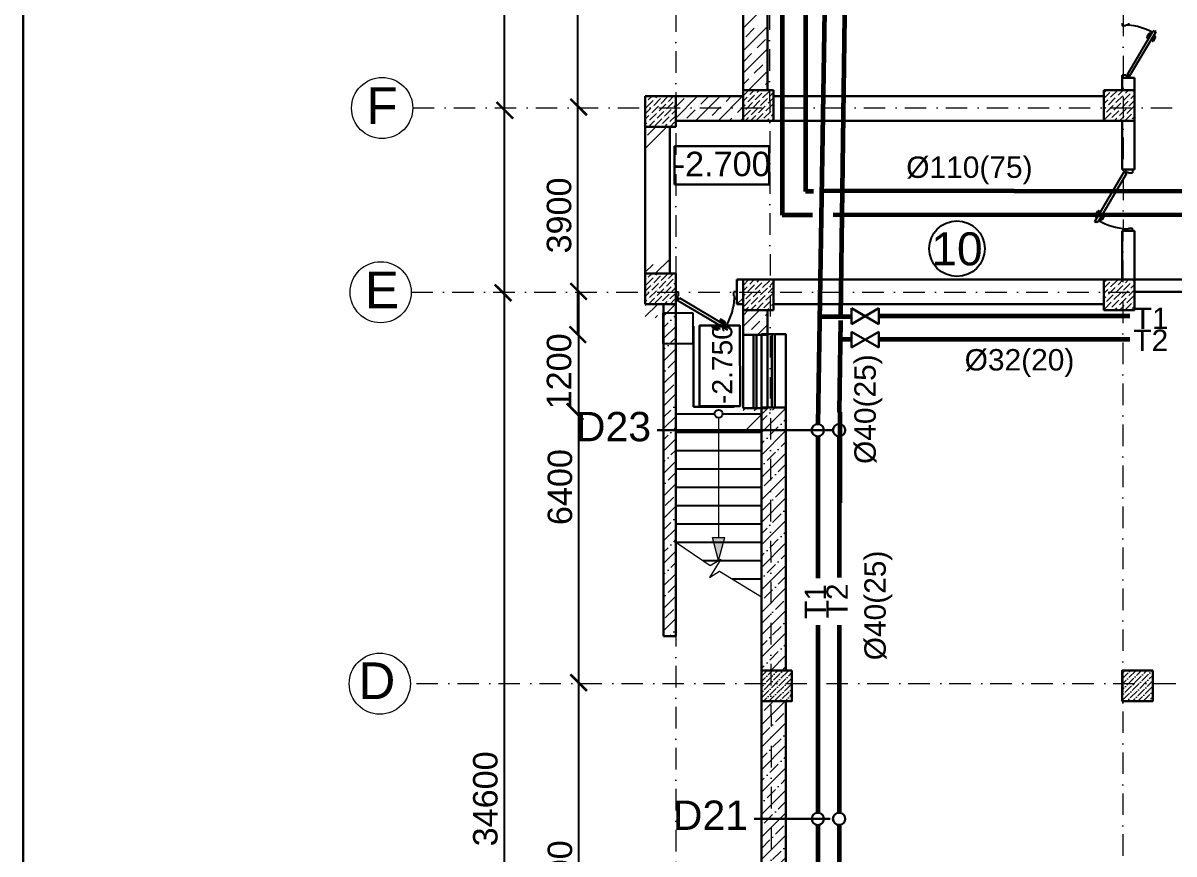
# Model space of a CAD drawing. Header units: millimetres. Extents: x 895788 to 1136524, y -21936 to 400945.
# Drawn here: x 914982 to 933802, y 91530 to 105123 of the extents above; entities that cross this region are included whole.
import ezdxf

# ---------------------------------------------------------------- set-up
doc = ezdxf.new("R2010")
doc.units = ezdxf.units.MM
doc.linetypes.add('Штрихпунктирная', pattern=[670.277762, 352.777767, -176.388884, 0, -141.111112])
for name, color, linetype in [('0_ANNOT_Dimensions', 7, 'Continuous'), ('Layer2', 7, 'Continuous'), ('Конструктив - Ограждающий', 7, 'Continuous')]:
    doc.layers.add(name, color=color, linetype=linetype)
for name, color, linetype, lineweight in [('0_Ном._пера__21', 7, 'Continuous', 30), ('Layer2_Ном._пера__1', 7, 'Continuous', 15), ('Layer2_Ном._пера__1_Ном._пера__7', 7, 'Continuous', 60), ('Layer2_Ном._пера__251_Ном._пера__21', 7, 'Continuous', 30), ('ДВЕРИ', 7, 'Continuous', 5), ('оси_Ном._пера__1', 7, 'Continuous', 15), ('перегородка_Ном._пера__7', 7, 'Continuous', 60), ('перегородка_Ном._пера__7_Ном._пера__7', 7, 'Continuous', 60)]:
    doc.layers.add(name, color=color, linetype=linetype, lineweight=lineweight)
doc.styles.get("Standard").update_dxf_attribs({"font": 'arial.ttf', "height": 400})
doc.styles.add('Times New  Roman', font='times.ttf')
doc.styles.add('СГЕНЕРИР_СТИЛЬ_1', font='arial.ttf')
doc.dimstyles.new('razmeri a-g', dxfattribs={"dimtxt": 400, "dimasz": 270, "dimexe": 1.25, "dimexo": 0.625, "dimgap": 100, "dimtad": 1, "dimdec": 0, "dimtxsty": 'Standard', "dimblk": 'ARCHTICK', "dimcen": 2.5, "dimadec": 0, "dimazin": 0, "dimtfac": 1, "dimtdec": 0, "dimtmove": 0, "dimatfit": 3, "dimfxl": 1, "dimarcsym": 0})
pattern_1 = [(45, (1609453.1, 1463264.5), (-183.847756, 183.847756), []), (45, (1609361.18, 1463356.43), (-183.847756, 183.847756), [194.999993, -64.999998, 0, -64.999998])]

# ---------------------------------------------------------------- blocks, each defined once
blk = doc.blocks.new('_ArchTick')
at = {"color": 0, "linetype": 'ByBlock', "const_width": 0.15}
blk.add_lwpolyline([(-0.5, -0.5), (0.5, 0.5)], dxfattribs=at)
blk = doc.blocks.new('*D55')
at = {"color": 0, "lineweight": -2, "transparency": 16777216}
for p, q in [((923252, 109732), (922847, 109732)), ((922848, 109732), (922848, 75132)), ((923252, 75132), (922847, 75132))]:
    blk.add_line(p, q, dxfattribs=at)
at = {"layer": 'Defpoints', "color": 0, "transparency": 16777216}
for p in [(923252, 109732), (922848, 75132), (923252, 75132)]:
    blk.add_point(p, dxfattribs=at)
at = {"color": 0, "lineweight": -2, "transparency": 16777216, "xscale": 270, "yscale": 270, "zscale": 270}
for p, rotation in [((922848, 109732), 90), ((922848, 75132), 270)]:
    blk.add_blockref('_ArchTick', p, dxfattribs=dict(at, rotation=rotation))
at = {"color": 0, "transparency": 16777216, "insert": (922544, 92432), "char_height": 400, "attachment_point": 5, "rotation": 90}
blk.add_mtext('34600', dxfattribs=at)
blk = doc.blocks.new('*D56')
at = {"color": 0, "lineweight": -2, "transparency": 16777216}
for p, q in [((924067, 100732), (924067, 100732)), ((924068, 100732), (924068, 94332)), ((924068, 94332), (924069, 94332))]:
    blk.add_line(p, q, dxfattribs=at)
at = {"layer": 'Defpoints', "color": 0, "transparency": 16777216}
for p in [(924068, 100732), (924068, 94332), (924068, 94332)]:
    blk.add_point(p, dxfattribs=at)
at = {"color": 0, "lineweight": -2, "transparency": 16777216, "xscale": 270, "yscale": 270, "zscale": 270}
for p, rotation in [((924068, 100732), 90), ((924068, 94332), 270)]:
    blk.add_blockref('_ArchTick', p, dxfattribs=dict(at, rotation=rotation))
at = {"color": 0, "transparency": 16777216, "insert": (923764, 97532), "char_height": 400, "attachment_point": 5, "rotation": 90}
blk.add_mtext('6400', dxfattribs=at)
blk = doc.blocks.new('*D57')
at = {"color": 0, "lineweight": -2, "transparency": 16777216}
for p, q in [((924067, 94332), (924067, 94332)), ((924068, 94332), (924068, 87932)), ((923596, 87932), (924069, 87932))]:
    blk.add_line(p, q, dxfattribs=at)
at = {"layer": 'Defpoints', "color": 0, "transparency": 16777216}
for p in [(924068, 94332), (923595, 87932), (924068, 87932)]:
    blk.add_point(p, dxfattribs=at)
at = {"color": 0, "lineweight": -2, "transparency": 16777216, "xscale": 270, "yscale": 270, "zscale": 270}
for p, rotation in [((924068, 94332), 90), ((924068, 87932), 270)]:
    blk.add_blockref('_ArchTick', p, dxfattribs=dict(at, rotation=rotation))
at = {"color": 0, "transparency": 16777216, "insert": (923764, 91132), "char_height": 400, "attachment_point": 5, "rotation": 90}
blk.add_mtext('6400', dxfattribs=at)

msp = doc.modelspace()

# ---------------------------------------------------------------- hatches: boundary and pattern name
at = {"lineweight": 9}
h = msp.add_hatch(dxfattribs=at)
h.set_pattern_fill('ANSI36', color=256, scale=500)
h.set_pattern_definition([(45, (-665912.35, 2376945.38), (33.1456304, 121.533978), [156.25, -31.25, 0, -31.25])])
h.paths.add_polyline_path([(927056.05, 94531.717), (927056.05, 94031.717), (927556.05, 94031.717), (927556.05, 94531.717)])
h = msp.add_hatch(dxfattribs=at)
h.set_pattern_fill('ANSI36', color=256, scale=500)
h.set_pattern_definition([(45, (-671812.35, 2376945.38), (33.1456304, 121.533978), [156.25, -31.25, 0, -31.25])])
h.paths.add_polyline_path([(932956.05, 94531.717), (932956.05, 94031.717), (933456.05, 94031.717), (933456.05, 94531.717)])
at = {"layer": 'Layer2', "linetype": 'Continuous', "lineweight": 0, "true_color": 0x000000}
msp.add_hatch(color=18, dxfattribs=at).paths.add_polyline_path([(926356.05, 96331.717), (926456.05, 96704.922), (926256.05, 96704.922)])
at = {"layer": 'Конструктив - Ограждающий', "linetype": 'Continuous', "lineweight": 0, "true_color": 0x000000}
h = msp.add_hatch(dxfattribs=at)
h.set_pattern_fill('ЖЕЛЕЗОБЕТОН', color=18, style=0, pattern_type=2)
h.set_pattern_definition([(45, (1654853.48, 1463264.5), (-183.847756, 183.847756), []), (45, (1654761.55, 1463356.43), (-183.847756, 183.847756), [194.999993, -64.999998, 0, -64.999998])])
h.paths.add_polyline_path([(925456.05, 100531.717), (925656.05, 100531.717), (925656.05, 95091.717), (925456.05, 95091.717)])
h = msp.add_hatch(dxfattribs=at)
h.set_pattern_fill('ЖЕЛЕЗОБЕТОН', color=18, style=0, pattern_type=2)
h.set_pattern_definition(pattern_1)
h.paths.add_polyline_path([(927456.05, 94531.717), (927056.05, 94531.717), (927056.05, 98831.717), (927176.05, 98831.717), (927226.05, 98831.717), (927456.05, 98831.717)])
h = msp.add_hatch(dxfattribs=at)
h.set_pattern_fill('ЖЕЛЕЗОБЕТОН', color=18, style=0, pattern_type=2)
h.set_pattern_definition(pattern_1)
h.paths.add_polyline_path([(927456.05, 88131.717), (927056.05, 88131.717), (927056.05, 94031.717), (927456.05, 94031.717)])

# ---------------------------------------------------------------- linework, layer by layer
for p, q in [((924053.778, 103925.059), (924053.778, 109925.064)), ((924053.153, 103925.059), (924052.528, 103925.059)), ((924053.153, 103925.059), (924052.528, 103925.059)), ((924053.778, 100025.059), (924053.778, 103925.059)), ((923023.216, 100725.059), (923022.591, 100725.059)), ((923023.216, 100725.059), (923022.591, 100725.059)), ((924053.153, 100025.059), (924052.528, 100025.059)), ((924053.153, 100025.059), (924052.528, 100025.059)), ((924053.153, 98825.059), (924052.528, 98825.059)), ((924053.153, 98825.059), (924052.528, 98825.059))]:
    msp.add_line(p, q)
at = {"color": 0, "lineweight": 30}
for p, q in [((926756.245, 104025.059), (926756.245, 109425.064)), ((927156.245, 109425.064), (927156.245, 104025.059)), ((933156.44, 104225.931), (932956.44, 104225.931)), ((932956.44, 104025.059), (932956.44, 104224.738)), ((933156.44, 104224.738), (933156.44, 104025.059)), ((925656.245, 103925.059), (926756.227, 103925.059)), ((927256.421, 103925.059), (932656.245, 103925.059)), ((926756.245, 103525.059), (925656.05, 103525.059)), ((932706.245, 103525.059), (927256.421, 103525.059)), ((932956.44, 102724.85), (932956.44, 103525.059)), ((933156.44, 103525.059), (933156.44, 102724.85)), ((925156.245, 101025.059), (925156.245, 103425.059)), ((925556.05, 103425.059), (925556.05, 101025.059)), ((933156.44, 102724.776), (932956.44, 102724.776)), ((932956.44, 100925.059), (932956.44, 101724.85)), ((933156.44, 101724.85), (932956.44, 101724.85)), ((933156.44, 101724.85), (933156.44, 100925.059)), ((926656.245, 100925.059), (926656.245, 100525.059)), ((926656.245, 100925.059), (926756.245, 100925.059)), ((927256.245, 100925.059), (932756.245, 100925.059)), ((932956.245, 100925.059), (937156.481, 100925.059)), ((937156.481, 100725.059), (933156.05, 100725.059)), ((926756.05, 100525.059), (926656.245, 100525.059)), ((932656.05, 100525.059), (927256.05, 100525.059)), ((926756.05, 100025.059), (926756.05, 100425.059)), ((927156.05, 100425.059), (927156.05, 100025.059)), ((926756.05, 100025.059), (926756.05, 98825.059)), ((927156.05, 100025.059), (926756.05, 100025.059)), ((927156.05, 98825.059), (927156.05, 100025.059)), ((926756.05, 98825.059), (927156.05, 98825.059))]:
    msp.add_line(p, q, dxfattribs=at)
at = {"color": 5, "linetype": 'ByBlock', "lineweight": 60, "ltscale": 1.1}
for p, q in [((927397.86, 107135.818), (927397.86, 101981.394)), ((928440.094, 107076.584), (928347.817, 100343.631)), ((927892.187, 101981.394), (927397.86, 101981.394)), ((934001.988, 101981.394), (928229.29, 101987.588)), ((928347.803, 100257.019), (928326.09, 98758.297)), ((928531.2, 99944.477), (928342.14, 99944.293)), ((933080.289, 99944.477), (928974.933, 99944.477)), ((928338.713, 98758.297), (928338.747, 97273.207)), ((928326.107, 98362.314), (928326.17, 96051.927)), ((928326.192, 95274.734), (928326.276, 92204.567)), ((928326.281, 92004.567), (928326.319, 90616.296))]:
    msp.add_line(p, q, dxfattribs=at)
at = {"color": 1, "linetype": 'ByBlock', "lineweight": 60, "ltscale": 1.1}
for p, q in [((927776.908, 107124.237), (927776.908, 102364.893)), ((928104.443, 106231.201), (927977.805, 98561.051)), ((927908.508, 102364.893), (927776.908, 102364.893)), ((934480.775, 102364.893), (928040.825, 102377.984)), ((928531.572, 100317.685), (928008.093, 100317.685)), ((933080.289, 100327.976), (928974.924, 100327.976)), ((927977.811, 98361.051), (927977.874, 96039.74)), ((927977.895, 95274.741), (927977.979, 92203.304)), ((927977.985, 92003.304), (927978.023, 90604.383))]:
    msp.add_line(p, q, dxfattribs=at)
at = {"color": 3, "lineweight": 30}
for p, q in [((925656.245, 103925.059), (925156.245, 103925.059)), ((925156.245, 103925.059), (925156.245, 103425.059)), ((925656.245, 103425.059), (925656.245, 103925.059)), ((927256.245, 104025.059), (926756.245, 104025.059)), ((926756.245, 104025.059), (926756.245, 103525.059)), ((927256.245, 103525.059), (927256.245, 104025.059)), ((933156.245, 104025.059), (932656.245, 104025.059)), ((932656.245, 104025.059), (932656.245, 103525.059)), ((933156.245, 103525.059), (933156.245, 104025.059)), ((926756.245, 103525.059), (927256.245, 103525.059)), ((932656.245, 103525.059), (933156.245, 103525.059)), ((925156.245, 103425.059), (925656.245, 103425.059)), ((925656.245, 101025.059), (925156.245, 101025.059)), ((925156.245, 101025.059), (925156.245, 100525.059)), ((925656.245, 100525.059), (925656.245, 101025.059)), ((927256.245, 100925.059), (926756.245, 100925.059)), ((926756.245, 100925.059), (926756.245, 100425.059)), ((927256.245, 100425.059), (927256.245, 100925.059)), ((933156.05, 100925.059), (932656.05, 100925.059)), ((932656.05, 100925.059), (932656.05, 100425.059)), ((933156.05, 100425.059), (933156.05, 100925.059)), ((925156.245, 100525.059), (925656.245, 100525.059)), ((926756.245, 100425.059), (927256.245, 100425.059)), ((932656.05, 100425.059), (933156.05, 100425.059))]:
    msp.add_line(p, q, dxfattribs=at)
at = {"lineweight": 9}
for p, q in [((925156.245, 103902.388), (925178.915, 103925.059)), ((925206.569, 103864.324), (925267.304, 103925.059)), ((925294.958, 103775.936), (925405.443, 103886.421)), ((925328.103, 103897.47), (925355.692, 103925.059)), ((925416.492, 103809.081), (925526.977, 103919.567)), ((925427.54, 103908.518), (925427.54, 103908.518)), ((925538.026, 103842.227), (925620.857, 103925.059)), ((926756.245, 103932.02), (926849.284, 104025.059)), ((926756.245, 103843.631), (926821.695, 103909.081)), ((926832.744, 103831.742), (926943.229, 103942.227)), ((926843.792, 103931.179), (926843.792, 103931.179)), ((926865.89, 103953.276), (926937.673, 104025.059)), ((926954.278, 103864.887), (927064.763, 103975.373)), ((926965.326, 103964.324), (926965.326, 103964.324)), ((926987.424, 103986.421), (927026.061, 104025.059)), ((927042.666, 103776.499), (927153.152, 103886.984)), ((927075.812, 103898.033), (927186.297, 104008.518)), ((927086.86, 103997.47), (927086.86, 103997.47)), ((927108.957, 104019.567), (927114.449, 104025.059)), ((927164.2, 103809.645), (927256.245, 103901.689)), ((927175.249, 103909.081), (927175.249, 103909.081)), ((927197.346, 103931.179), (927256.245, 103990.078)), ((932656.245, 103887.981), (932754.685, 103986.421)), ((932677.346, 103997.47), (932704.934, 104025.059)), ((932732.588, 103787.547), (932843.074, 103898.033)), ((932743.637, 103886.984), (932743.637, 103886.984)), ((932765.734, 103909.081), (932876.219, 104019.567)), ((932776.782, 104008.518), (932776.782, 104008.518)), ((932854.122, 103820.693), (932964.608, 103931.179)), ((932865.171, 103920.13), (932865.171, 103920.13)), ((932887.268, 103942.227), (932970.099, 104025.059)), ((932975.656, 103853.839), (933086.142, 103964.324)), ((932986.705, 103953.276), (932986.705, 103953.276)), ((933008.802, 103975.373), (933058.488, 104025.059)), ((933097.19, 103886.984), (933156.245, 103946.039)), ((933108.239, 103986.421), (933108.239, 103986.421)), ((933130.336, 104008.518), (933146.876, 104025.059)), ((925156.245, 103814), (925162.375, 103820.13)), ((925156.245, 103637.223), (925250.763, 103731.742)), ((925173.424, 103742.79), (925283.909, 103853.276)), ((925184.472, 103842.227), (925184.472, 103842.227)), ((925261.812, 103654.402), (925372.297, 103764.887)), ((925272.86, 103753.839), (925272.86, 103753.839)), ((925306.006, 103875.373), (925306.006, 103875.373)), ((925383.346, 103687.547), (925493.831, 103798.033)), ((925394.394, 103786.984), (925394.394, 103786.984)), ((925471.734, 103599.159), (925582.22, 103709.645)), ((925482.783, 103698.596), (925482.783, 103698.596)), ((925504.88, 103720.693), (925615.365, 103831.179)), ((925515.928, 103820.13), (925515.928, 103820.13)), ((925604.317, 103731.742), (925604.317, 103731.742)), ((925626.414, 103753.839), (925656.245, 103783.67)), ((925637.462, 103853.276), (925637.462, 103853.276)), ((926756.245, 103755.243), (926788.55, 103787.547)), ((926766.453, 103588.674), (926876.938, 103699.159)), ((926799.598, 103710.208), (926910.084, 103820.693)), ((926810.647, 103809.645), (926810.647, 103809.645)), ((926887.987, 103621.819), (926998.472, 103732.305)), ((926899.035, 103721.256), (926899.035, 103721.256)), ((926921.132, 103743.353), (927031.618, 103853.839)), ((926932.181, 103842.79), (926932.181, 103842.79)), ((927009.521, 103654.965), (927120.006, 103765.45)), ((927020.569, 103754.402), (927020.569, 103754.402)), ((927053.715, 103875.936), (927053.715, 103875.936)), ((927131.055, 103688.111), (927241.54, 103798.596)), ((927142.103, 103787.547), (927142.103, 103787.547)), ((927230.491, 103699.159), (927230.491, 103699.159)), ((927252.589, 103721.256), (927256.245, 103724.913)), ((932656.245, 103799.593), (932721.54, 103864.887)), ((932656.245, 103711.204), (932688.394, 103743.353)), ((932699.443, 103666.013), (932809.928, 103776.499)), ((932710.491, 103765.45), (932710.491, 103765.45)), ((932820.977, 103699.159), (932931.462, 103809.645)), ((932832.025, 103798.596), (932832.025, 103798.596)), ((932909.365, 103610.771), (933019.85, 103721.256)), ((932920.414, 103710.208), (932920.414, 103710.208)), ((932942.511, 103732.305), (933052.996, 103842.79)), ((932953.559, 103831.742), (932953.559, 103831.742)), ((933030.899, 103643.916), (933141.384, 103754.402)), ((933041.948, 103743.353), (933041.948, 103743.353)), ((933064.045, 103765.45), (933156.245, 103857.651)), ((933075.093, 103864.887), (933075.093, 103864.887)), ((925156.245, 103548.835), (925217.618, 103610.208)), ((925206.569, 103510.771), (925206.569, 103510.771)), ((925209.245, 103425.059), (925306.006, 103521.819)), ((925228.666, 103532.868), (925339.152, 103643.353)), ((925239.715, 103632.305), (925239.715, 103632.305)), ((925317.055, 103444.479), (925427.54, 103554.965)), ((925328.103, 103543.916), (925328.103, 103543.916)), ((925350.2, 103566.013), (925460.686, 103676.499)), ((925361.249, 103665.45), (925361.249, 103665.45)), ((925438.589, 103477.625), (925549.074, 103588.111)), ((925449.637, 103577.062), (925449.637, 103577.062)), ((925560.123, 103510.771), (925656.245, 103606.893)), ((925571.171, 103610.208), (925571.171, 103610.208)), ((925593.268, 103632.305), (925656.245, 103695.282)), ((926777.501, 103688.111), (926777.501, 103688.111)), ((926791.226, 103525.059), (926843.792, 103577.625)), ((926865.89, 103599.722), (926865.89, 103599.722)), ((926879.614, 103525.059), (926965.326, 103610.771)), ((926976.375, 103533.431), (927086.86, 103643.916)), ((926987.424, 103632.868), (926987.424, 103632.868)), ((927075.812, 103544.479), (927075.812, 103544.479)), ((927097.909, 103566.577), (927208.394, 103677.062)), ((927108.957, 103666.013), (927108.957, 103666.013)), ((927144.779, 103525.059), (927175.249, 103555.528)), ((927197.346, 103577.625), (927197.346, 103577.625)), ((927219.443, 103599.722), (927256.245, 103636.524)), ((927233.168, 103525.059), (927256.245, 103548.136)), ((932666.297, 103544.479), (932776.782, 103654.965)), ((932677.346, 103643.916), (932677.346, 103643.916)), ((932735.265, 103525.059), (932743.637, 103533.431)), ((932765.734, 103555.528), (932765.734, 103555.528)), ((932787.831, 103577.625), (932898.316, 103688.111)), ((932798.88, 103677.062), (932798.88, 103677.062)), ((932823.653, 103525.059), (932865.171, 103566.577)), ((932887.268, 103588.674), (932887.268, 103588.674)), ((932912.041, 103525.059), (932986.705, 103599.722)), ((933000.43, 103525.059), (933108.239, 103632.868)), ((933008.802, 103621.819), (933008.802, 103621.819)), ((933097.19, 103533.431), (933097.19, 103533.431)), ((933119.287, 103555.528), (933156.245, 103592.486)), ((933130.336, 103654.965), (933130.336, 103654.965)), ((933152.433, 103677.062), (933156.245, 103680.874)), ((925156.245, 103460.447), (925184.472, 103488.674)), ((925386.022, 103425.059), (925394.394, 103433.431)), ((925416.492, 103455.528), (925416.492, 103455.528)), ((925474.41, 103425.059), (925515.928, 103466.577)), ((925538.026, 103488.674), (925538.026, 103488.674)), ((925562.799, 103425.059), (925637.462, 103499.722)), ((925651.187, 103425.059), (925656.245, 103430.117)), ((925156.245, 101002.388), (925178.915, 101025.059)), ((925156.245, 100914), (925162.375, 100920.13)), ((925173.424, 100842.79), (925283.909, 100953.276)), ((925184.472, 100942.227), (925184.472, 100942.227)), ((925206.569, 100964.324), (925267.304, 101025.059)), ((925294.958, 100875.936), (925405.443, 100986.421)), ((925306.006, 100975.373), (925306.006, 100975.373)), ((925328.103, 100997.47), (925355.692, 101025.059)), ((925383.346, 100787.547), (925493.831, 100898.033)), ((925394.394, 100886.984), (925394.394, 100886.984)), ((925416.492, 100909.081), (925526.977, 101019.567)), ((925427.54, 101008.518), (925427.54, 101008.518)), ((925504.88, 100820.693), (925615.365, 100931.179)), ((925515.928, 100920.13), (925515.928, 100920.13)), ((925538.026, 100942.227), (925620.857, 101025.059)), ((925626.414, 100853.839), (925656.245, 100883.67)), ((925637.462, 100953.276), (925637.462, 100953.276)), ((926756.245, 100832.02), (926849.284, 100925.059)), ((926865.89, 100853.276), (926937.673, 100925.059)), ((926954.278, 100764.887), (927064.763, 100875.373)), ((926987.424, 100886.421), (927026.061, 100925.059)), ((927075.812, 100798.033), (927186.297, 100908.518)), ((927086.86, 100897.47), (927086.86, 100897.47)), ((927108.957, 100919.567), (927114.449, 100925.059)), ((927197.346, 100831.179), (927256.245, 100890.078)), ((932656.05, 100787.591), (932754.88, 100886.421)), ((932677.541, 100897.47), (932705.129, 100925.059)), ((932765.929, 100809.081), (932876.414, 100919.567)), ((932776.977, 100908.518), (932776.977, 100908.518)), ((932887.463, 100842.227), (932970.294, 100925.059)), ((933008.997, 100875.373), (933058.683, 100925.059)), ((933108.434, 100886.421), (933108.434, 100886.421)), ((933130.531, 100908.518), (933147.071, 100925.059)), ((925156.245, 100737.223), (925250.763, 100831.742)), ((925156.245, 100648.835), (925217.618, 100710.208)), ((925228.666, 100632.868), (925339.152, 100743.353)), ((925239.715, 100732.305), (925239.715, 100732.305)), ((925261.812, 100754.402), (925372.297, 100864.887)), ((925272.86, 100853.839), (925272.86, 100853.839)), ((925350.2, 100666.013), (925460.686, 100776.499)), ((925361.249, 100765.45), (925361.249, 100765.45)), ((925438.589, 100577.625), (925549.074, 100688.111)), ((925471.734, 100699.159), (925582.22, 100809.645)), ((925482.783, 100798.596), (925482.783, 100798.596)), ((925560.123, 100610.771), (925656.245, 100706.893)), ((925571.171, 100710.208), (925571.171, 100710.208)), ((925593.268, 100732.305), (925656.245, 100795.282)), ((925604.317, 100831.742), (925604.317, 100831.742)), ((926756.245, 100743.631), (926821.695, 100809.081)), ((926756.245, 100655.243), (926788.55, 100687.547)), ((926799.598, 100610.208), (926910.084, 100720.693)), ((926810.647, 100709.645), (926810.647, 100709.645)), ((926832.744, 100731.742), (926943.229, 100842.227)), ((926843.792, 100831.179), (926843.792, 100831.179)), ((926921.132, 100643.353), (927031.618, 100753.839)), ((926932.181, 100742.79), (926932.181, 100742.79)), ((926965.326, 100864.324), (926965.326, 100864.324)), ((927042.666, 100676.499), (927153.152, 100786.984)), ((927053.715, 100775.936), (927053.715, 100775.936)), ((927131.055, 100588.111), (927241.54, 100698.596)), ((927142.103, 100687.547), (927142.103, 100687.547)), ((927164.2, 100709.645), (927256.245, 100801.689)), ((927175.249, 100809.081), (927175.249, 100809.081)), ((932656.05, 100699.203), (932721.735, 100764.887)), ((932732.783, 100687.547), (932843.269, 100798.033)), ((932743.832, 100786.984), (932743.832, 100786.984)), ((932821.172, 100599.159), (932931.657, 100709.645)), ((932832.22, 100698.596), (932832.22, 100698.596)), ((932854.317, 100720.693), (932964.803, 100831.179)), ((932865.366, 100820.13), (932865.366, 100820.13)), ((932942.706, 100632.305), (933053.191, 100742.79)), ((932953.754, 100731.742), (932953.754, 100731.742)), ((932975.851, 100753.839), (933086.337, 100864.324)), ((932986.9, 100853.276), (932986.9, 100853.276)), ((933064.24, 100665.45), (933156.05, 100757.261)), ((933075.288, 100764.887), (933075.288, 100764.887)), ((933097.385, 100786.984), (933156.05, 100845.649)), ((925156.245, 100560.447), (925184.472, 100588.674)), ((925206.569, 100610.771), (925206.569, 100610.771)), ((925209.245, 100525.059), (925306.006, 100621.819)), ((925317.055, 100544.479), (925427.54, 100654.965)), ((925328.103, 100643.916), (925328.103, 100643.916)), ((925386.022, 100525.059), (925394.394, 100533.431)), ((925416.492, 100555.528), (925416.492, 100555.528)), ((925449.637, 100677.062), (925449.637, 100677.062)), ((925474.41, 100525.059), (925515.928, 100566.577)), ((925538.026, 100588.674), (925538.026, 100588.674)), ((925562.799, 100525.059), (925637.462, 100599.722)), ((925651.187, 100525.059), (925656.245, 100530.117)), ((926766.453, 100488.674), (926876.938, 100599.159)), ((926777.501, 100588.111), (926777.501, 100588.111)), ((926865.89, 100499.722), (926865.89, 100499.722)), ((926879.614, 100425.059), (926965.326, 100510.771)), ((926887.987, 100521.819), (926998.472, 100632.305)), ((926899.035, 100621.256), (926899.035, 100621.256)), ((926976.375, 100433.431), (927086.86, 100543.916)), ((926987.424, 100532.868), (926987.424, 100532.868)), ((927009.521, 100554.965), (927120.006, 100665.45)), ((927020.569, 100654.402), (927020.569, 100654.402)), ((927097.909, 100466.577), (927208.394, 100577.062)), ((927108.957, 100566.013), (927108.957, 100566.013)), ((927219.443, 100499.722), (927256.245, 100536.524)), ((927230.491, 100599.159), (927230.491, 100599.159)), ((927252.589, 100621.256), (927256.245, 100624.913)), ((932656.05, 100610.814), (932688.589, 100643.353)), ((932666.492, 100444.479), (932776.977, 100554.965)), ((932677.541, 100543.916), (932677.541, 100543.916)), ((932699.638, 100566.013), (932810.123, 100676.499)), ((932710.686, 100665.45), (932710.686, 100665.45)), ((932788.026, 100477.625), (932898.511, 100588.111)), ((932799.074, 100577.062), (932799.074, 100577.062)), ((932909.56, 100510.771), (933020.045, 100621.256)), ((932912.236, 100425.059), (932986.9, 100499.722)), ((932920.608, 100610.208), (932920.608, 100610.208)), ((933000.625, 100425.059), (933108.434, 100532.868)), ((933008.997, 100521.819), (933008.997, 100521.819)), ((933031.094, 100543.916), (933141.579, 100654.402)), ((933042.142, 100643.353), (933042.142, 100643.353)), ((933130.531, 100554.965), (933130.531, 100554.965)), ((933152.628, 100577.062), (933156.05, 100580.484)), ((926791.226, 100425.059), (926843.792, 100477.625)), ((927075.812, 100444.479), (927075.812, 100444.479)), ((927144.779, 100425.059), (927175.249, 100455.528)), ((927197.346, 100477.625), (927197.346, 100477.625)), ((927233.168, 100425.059), (927256.245, 100448.136)), ((932735.459, 100425.059), (932743.832, 100433.431)), ((932765.929, 100455.528), (932765.929, 100455.528)), ((932823.848, 100425.059), (932865.366, 100466.577)), ((932887.463, 100488.674), (932887.463, 100488.674)), ((933097.385, 100433.431), (933097.385, 100433.431)), ((933119.482, 100455.528), (933156.05, 100492.096))]:
    msp.add_line(p, q, dxfattribs=at)
at = {"color": 0}
for p, q in [((925942.801, 100378.695), (925442.801, 100378.695)), ((925442.801, 100378.695), (925442.801, 99878.695)), ((925942.801, 100378.695), (925442.801, 100378.695)), ((925442.801, 100378.695), (925442.801, 99878.695)), ((925942.801, 99878.695), (925942.801, 100378.695)), ((925942.801, 99878.695), (925942.801, 100378.695)), ((925442.801, 99878.695), (925942.801, 99878.695)), ((925442.801, 99878.695), (925942.801, 99878.695))]:
    msp.add_line(p, q, dxfattribs=at)
at = {"lineweight": 30}
for p, q in [((928531.19, 100199.236), (928531.19, 100456.717)), ((928531.19, 100456.717), (928974.924, 100199.236)), ((928531.19, 100199.236), (928974.924, 100456.717)), ((928974.924, 100199.236), (928974.924, 100456.717)), ((928531.2, 99815.737), (928531.2, 100073.218)), ((928531.2, 100073.218), (928974.933, 99815.737)), ((928531.2, 99815.737), (928974.933, 100073.218)), ((928974.933, 99815.737), (928974.933, 100073.218)), ((928227.075, 98461.051), (925350.847, 98461.051)), ((928181.025, 92103.304), (926936.369, 92103.304))]:
    msp.add_line(p, q, dxfattribs=at)
at = {"color": 146, "lineweight": 30, "true_color": 0x105689}
for p, q in [((926974.913, 100025.059), (926924.913, 100025.059)), ((926924.913, 100025.059), (926924.913, 98825.059)), ((926974.913, 98825.059), (926974.913, 100025.059)), ((926924.913, 98825.059), (926974.913, 98825.059))]:
    msp.add_line(p, q, dxfattribs=at)
at = {"lineweight": 30}
msp.add_lwpolyline([(914982.475, 116969.071), (997365.803, 116969.071), (997365.803, 57110.805), (914982.475, 57110.805)], close=True, dxfattribs=at)
at = {"color": 0, "lineweight": 30}
for points in [[(925456.05, 95091.717), (925456.05, 100531.717)], [(925656.05, 100531.717), (925656.05, 95091.717)], [(925656.05, 95091.717), (925456.05, 95091.717)]]:
    msp.add_lwpolyline(points, dxfattribs=at)
msp.add_lwpolyline([(927056.05, 100031.717), (927056.05, 98831.717), (927456.05, 98831.717), (927456.05, 100031.717)], close=True, dxfattribs=at)
at = {"color": 146, "lineweight": 30, "true_color": 0x105689}
msp.add_lwpolyline([(927224.913, 98831.717), (927274.913, 98831.717), (927274.913, 100031.717), (927224.913, 100031.717)], close=True, dxfattribs=at)
at = {"color": 0, "lineweight": 30, "flags": 128}
for points in [[(927056.05, 75431.717), (927056.05, 98831.717)], [(927456.05, 98831.717), (927456.05, 94531.717)], [(927456.05, 94031.717), (927456.05, 88131.717)]]:
    msp.add_lwpolyline(points, dxfattribs=at)
at = {"lineweight": 15}
msp.add_lwpolyline([(925656.05, 96631.717), (926218.117, 96251.064), (926390.786, 96351.951), (926206.302, 96051.431), (926370.773, 96157.35), (927056.05, 95736.669)], dxfattribs=at)
at = {"color": 3, "lineweight": 30}
for points in [[(927556.05, 94531.717), (927056.05, 94531.717), (927056.05, 94031.717), (927556.05, 94031.717)], [(933456.05, 94531.717), (932956.05, 94531.717), (932956.05, 94031.717), (933456.05, 94031.717)]]:
    msp.add_lwpolyline(points, close=True, dxfattribs=at)
at = {"lineweight": 25}
msp.add_circle((930253.887, 101431.659), 454.873, dxfattribs=at)
at = {"color": 7, "linetype": 'Continuous', "lineweight": 30, "ltscale": 50}
for centre in [(927977.808, 98461.051), (928326.104, 98462.314), (927977.982, 92103.304), (928326.278, 92104.567)]:
    msp.add_circle(centre, 100, dxfattribs=at)
at = {"layer": '0_ANNOT_Dimensions', "lineweight": 9}
for p, q in [((932655.62, 103925.059), (932383.015, 103925.059)), ((932684.265, 103525.059), (932383.015, 103525.059)), ((925556.05, 101025.684), (925556.05, 101184.699)), ((932684.265, 100925.059), (932383.015, 100925.059)), ((932684.265, 100925.059), (932383.015, 100925.059))]:
    msp.add_line(p, q, dxfattribs=at)
at = {"layer": '0_Ном._пера__21', "linetype": 'Continuous'}
for p, q in [((927185.562, 103109.957), (925634.93, 103109.957)), ((925634.93, 103109.957), (925634.93, 102481.385)), ((927185.562, 102481.385), (927185.562, 103109.957)), ((925634.93, 102481.385), (927185.562, 102481.385))]:
    msp.add_line(p, q, dxfattribs=at)
at = {"layer": 'Layer2_Ном._пера__1', "linetype": 'Continuous', "lineweight": 25}
for p, q in [((925656.05, 98731.717), (926290.25, 98731.717)), ((926421.85, 98731.717), (927056.05, 98731.717)), ((925656.05, 98431.717), (927056.05, 98431.717)), ((925656.05, 98131.717), (927056.05, 98131.717)), ((925656.05, 97831.717), (927056.05, 97831.717)), ((925656.05, 97531.717), (927056.05, 97531.717)), ((925656.05, 97231.717), (927056.05, 97231.717)), ((925656.05, 96931.717), (927056.05, 96931.717)), ((925656.05, 96631.717), (927056.05, 96631.717)), ((926099.025, 96331.717), (926356.156, 96331.717)), ((926378.365, 96331.717), (927056.05, 96331.717)), ((926575.426, 96031.717), (927056.05, 96031.717))]:
    msp.add_line(p, q, dxfattribs=at)
at = {"layer": 'Layer2_Ном._пера__1', "linetype": 'Continuous'}
for p, q in [((926356.05, 98665.917), (926356.05, 96704.922)), ((926356.05, 96331.717), (926256.05, 96704.922)), ((926256.05, 96704.922), (926456.05, 96704.922)), ((926356.05, 96331.717), (926456.05, 96704.922))]:
    msp.add_line(p, q, dxfattribs=at)
at = {"layer": 'Layer2_Ном._пера__1', "linetype": 'Continuous', "lineweight": 25}
msp.add_circle((926356.05, 98731.717), 65.8, dxfattribs=at)
at = {"layer": 'Layer2_Ном._пера__251_Ном._пера__21', "linetype": 'Continuous'}
for p, q in [((925947.753, 100162.763), (925947.753, 98847.048)), ((925947.753, 98847.048), (926612.869, 98847.048))]:
    msp.add_line(p, q, dxfattribs=at)
at = {"layer": 'Layer2_Ном._пера__251_Ном._пера__21', "linetype": 'Continuous', "flags": 128}
msp.add_lwpolyline([(926042.06, 100173.285), (926042.06, 98857.569), (926707.176, 98857.569), (926705.082, 100173.285)], close=True, dxfattribs=at)
at = {"layer": 'ДВЕРИ', "color": 251, "lineweight": 25, "true_color": 0x636466}
for p, q in [((932956.44, 105122.213), (932956.44, 105077.74)), ((933014.614, 105077.74), (932956.44, 105077.74)), ((933055.919, 105086.648), (933014.614, 105086.648)), ((933014.614, 105086.648), (933014.614, 105077.74)), ((933055.919, 105122.213), (933055.919, 105086.648)), ((933041.618, 104282.276), (933463.895, 104993.105)), ((933075.36, 104251.87), (933511.29, 104985.672)), ((933391.526, 104947.795), (933357.882, 104891.161)), ((933360.99, 104878.953), (933364.025, 104877.15)), ((933376.233, 104880.259), (933403.529, 104926.207)), ((933405.504, 104906.803), (933438.655, 104962.606)), ((933410.731, 104903.697), (933405.504, 104906.803)), ((933415.737, 104929.316), (933418.059, 104927.937)), ((933428.956, 104946.281), (933415.942, 104954.012)), ((933438.655, 104962.606), (933443.922, 104959.476)), ((933445.143, 104839.322), (933472.439, 104885.27)), ((933451.286, 104825.311), (933448.251, 104827.114)), ((933453.741, 104878.146), (933449.226, 104880.829)), ((933486.892, 104933.95), (933453.741, 104878.146)), ((933497.138, 104885.053), (933463.494, 104828.42)), ((933486.871, 104979.456), (933463.899, 104993.103)), ((933469.33, 104897.478), (933466.296, 104899.28)), ((933477.193, 104917.624), (933490.921, 104909.469)), ((933482.377, 104936.632), (933486.892, 104933.95)), ((933495.971, 104994.772), (933486.871, 104979.456)), ((933511.289, 104985.672), (933495.971, 104994.772)), ((932956.44, 104224.738), (932956.44, 104269.277)), ((933014.614, 104269.277), (932957.072, 104269.277)), ((933014.614, 104260.369), (933014.614, 104269.277)), ((933066.739, 104267.353), (933041.618, 104282.276)), ((933062.189, 104259.694), (933066.739, 104267.353)), ((933055.919, 104260.369), (933014.614, 104260.369)), ((933055.919, 104224.738), (933055.919, 104260.369)), ((933055.919, 104224.738), (933055.919, 104260.369)), ((933075.36, 104251.87), (933062.189, 104259.694)), ((932990.404, 102694.424), (932501.553, 101871.541)), ((933028.242, 102660.327), (932554.701, 101863.205)), ((932990.404, 102694.424), (933005.173, 102685.65)), ((933005.173, 102685.65), (933000.072, 102677.062)), ((933000.072, 102677.062), (933028.242, 102660.327)), ((933012.205, 102724.85), (933012.205, 102684.893)), ((933012.205, 102724.85), (933012.205, 102684.893)), ((933012.205, 102684.893), (933058.525, 102684.893)), ((933058.525, 102684.893), (933058.525, 102674.904)), ((933058.525, 102674.904), (933123.052, 102674.904)), ((933123.761, 102724.85), (933123.761, 102674.904)), ((932517.423, 101984.374), (932555.151, 102047.883)), ((932575.73, 102035.657), (932545.12, 101984.131)), ((932568.841, 102051.369), (932572.244, 102049.347)), ((932501.554, 101871.541), (932518.732, 101861.335)), ((932518.732, 101861.335), (932528.936, 101878.512)), ((932539.789, 101947.849), (932524.395, 101956.994)), ((932528.913, 101929.542), (932566.089, 101992.119)), ((932533.976, 101926.534), (932528.913, 101929.542)), ((932528.936, 101878.512), (932554.697, 101863.207)), ((932548.606, 101970.441), (932552.009, 101968.42)), ((932566.089, 101992.119), (932571.152, 101989.112)), ((932583.006, 101897.407), (932577.099, 101900.916)), ((932620.181, 101959.984), (932583.006, 101897.407)), ((932593.882, 101915.714), (932608.476, 101907.044)), ((932608.706, 101934.738), (932606.102, 101936.285)), ((932614.319, 101963.467), (932620.181, 101959.984)), ((932653.006, 101989.75), (932622.396, 101938.224)), ((932635.856, 101914.016), (932673.585, 101977.525)), ((932670.099, 101991.215), (932666.696, 101993.236)), ((933012.205, 101718.424), (933012.205, 101758.306)), ((933012.205, 101758.306), (933058.525, 101758.306)), ((933058.525, 101758.306), (933058.525, 101768.296)), ((933058.525, 101768.296), (933123.761, 101768.296)), ((933123.761, 101718.424), (933123.761, 101768.296)), ((925649.819, 100725.059), (925699.765, 100725.059)), ((925699.765, 100659.823), (925699.765, 100724.35)), ((926656.245, 100725.059), (926606.373, 100725.059)), ((926606.373, 100659.823), (926606.373, 100725.059)), ((925649.819, 100613.503), (925689.776, 100613.503)), ((925649.819, 100613.503), (925689.776, 100613.503)), ((925680.245, 100591.702), (925689.019, 100606.471)), ((925680.245, 100591.702), (926503.128, 100102.851)), ((925689.019, 100606.471), (925697.607, 100601.37)), ((925689.776, 100613.503), (925689.776, 100659.823)), ((925689.776, 100659.823), (925699.765, 100659.823)), ((925697.607, 100601.37), (925714.342, 100629.54)), ((925714.342, 100629.54), (926511.464, 100155.999)), ((926616.362, 100659.823), (926606.373, 100659.823)), ((926616.362, 100613.503), (926616.362, 100659.823)), ((926656.245, 100613.503), (926616.362, 100613.503)), ((926252.623, 100156.012), (926254.644, 100159.415)), ((926319.618, 100104.593), (926256.109, 100142.322)), ((926268.334, 100162.901), (926319.86, 100132.291)), ((926311.872, 100153.259), (926314.88, 100158.322)), ((926374.45, 100116.084), (926311.872, 100153.259)), ((926333.55, 100135.777), (926335.572, 100139.18)), ((926356.143, 100126.959), (926346.997, 100111.565)), ((926369.253, 100195.876), (926367.707, 100193.273)), ((926383.454, 100271.397), (926381.432, 100267.994)), ((926384.919, 100254.304), (926436.445, 100223.694)), ((926388.278, 100181.052), (926396.948, 100195.647)), ((926460.653, 100237.154), (926397.144, 100274.883)), ((926406.585, 100170.176), (926403.075, 100164.269)), ((926411.202, 100215.617), (926414.684, 100221.479)), ((926414.684, 100221.479), (926477.262, 100184.304)), ((926425.48, 100116.106), (926440.784, 100141.868)), ((926377.457, 100121.147), (926374.45, 100116.084)), ((926442.656, 100105.903), (926425.48, 100116.106)), ((926432.451, 100088.724), (926442.656, 100105.903))]:
    msp.add_line(p, q, dxfattribs=at)
for centre, radius, start, end in [((932994.475, 104166.946), 921.529, 60.4294112, 86.5923451), ((933365.54, 104886.611), 8.908, 149.2867078, 239.2867078), ((933368.574, 104884.809), 8.908, 239.2867078, 329.2867078), ((933406.843, 104938.696), 17.816, 59.2867078, 149.2867078), ((933411.187, 104921.658), 8.908, 59.2867078, 149.2867078), ((933452.801, 104834.772), 8.908, 149.2867078, 239.2867078), ((933455.836, 104832.969), 8.908, 239.2867078, 329.2867078), ((933464.781, 104889.819), 8.908, 329.2867078, 59.2867078), ((933481.822, 104894.153), 17.816, 329.2867078, 59.2867078), ((932563.739, 102042.781), 9.989, 59.2867078, 149.2867078), ((932567.142, 102040.759), 9.989, 329.2867078, 59.2867078), ((932534.599, 101974.17), 19.978, 149.2867078, 239.2867078), ((932553.708, 101979.029), 9.989, 149.2867078, 239.2867078), ((933081.108, 102789.658), 1033.401, 240.4294112, 266.5923451), ((932618.68, 101924.22), 19.978, 239.2867078, 329.2867078), ((932613.808, 101943.326), 9.989, 239.2867078, 329.2867078), ((932661.594, 101984.648), 9.989, 59.2867078, 149.2867078), ((932664.997, 101982.627), 9.989, 329.2867078, 59.2867078), ((925585.011, 100682.406), 1033.401, 330.4294112, 356.5923451), ((926261.211, 100150.91), 9.989, 149.2867078, 239.2867078), ((926263.232, 100154.313), 9.989, 59.2867078, 149.2867078), ((926324.962, 100140.879), 9.989, 239.2867078, 329.2867078), ((926390.02, 100262.892), 9.989, 149.2867078, 239.2867078), ((926392.042, 100266.295), 9.989, 59.2867078, 149.2867078), ((926431.343, 100215.106), 9.989, 329.2867078, 59.2867078), ((926450.449, 100219.978), 19.978, 329.2867078, 59.2867078), ((926329.821, 100121.769), 19.978, 239.2867078, 329.2867078)]:
    msp.add_arc(centre, radius, start, end, dxfattribs=at)
at = {"layer": 'Конструктив - Ограждающий', "color": 18, "linetype": 'Continuous', "lineweight": 0, "true_color": 0x000000}
for p, q in [((926756.245, 105036.634), (927156.245, 105436.634)), ((926756.245, 104668.939), (927156.245, 105068.939)), ((926802.159, 104898.7), (926940.045, 105036.586)), ((926986.007, 105082.548), (926986.007, 105082.548)), ((926986.007, 104714.852), (927123.892, 104852.738)), ((926756.245, 104301.243), (927156.245, 104701.243)), ((926940.045, 104668.89), (926940.045, 104668.89)), ((926756.245, 104485.091), (926894.083, 104622.929)), ((927123.892, 104485.043), (927123.892, 104485.043)), ((926847.756, 104025.059), (927156.245, 104333.548)), ((926940.045, 104301.195), (927077.93, 104439.081)), ((926756.245, 104117.396), (926848.121, 104209.271)), ((926894.083, 104255.233), (926894.083, 104255.233)), ((927123.892, 104117.347), (927156.245, 104149.7)), ((925656.05, 103568.744), (926012.365, 103925.059)), ((925656.05, 103752.592), (925790.996, 103887.538)), ((925980.06, 103525.059), (926380.06, 103925.059)), ((926066.768, 103795.614), (926196.213, 103925.059)), ((926347.756, 103525.059), (926747.756, 103925.059)), ((926480.425, 103841.576), (926563.908, 103925.059)), ((927031.604, 104025.059), (927031.968, 104025.423)), ((927077.93, 104071.385), (927077.93, 104071.385)), ((925836.958, 103565.804), (925974.844, 103703.69)), ((926020.806, 103749.652), (926020.806, 103749.652)), ((926250.615, 103611.766), (926388.501, 103749.652)), ((926434.463, 103795.614), (926434.463, 103795.614)), ((926664.273, 103657.728), (926756.227, 103749.681)), ((926204.654, 103565.804), (926204.654, 103565.804)), ((926531.604, 103525.059), (926572.349, 103565.804)), ((926618.311, 103611.766), (926618.311, 103611.766)), ((926715.452, 103525.059), (926756.227, 103565.834)), ((925156.245, 103068.939), (925512.365, 103425.059)), ((925193.491, 103290.032), (925328.517, 103425.059)), ((925318.538, 101025.059), (925556.05, 101262.571)), ((925156.245, 101046.614), (925285.415, 101175.783)), ((925515.224, 101037.897), (925515.224, 101037.897)), ((926656.245, 100891.984), (926689.32, 100925.059)), ((926656.245, 100708.136), (926664.273, 100716.164)), ((926710.235, 100762.126), (926710.235, 100762.126)), ((925156.05, 100504.9), (925176.209, 100525.059)), ((925156.05, 100321.052), (925356.05, 100521.052)), ((926657.016, 100525.059), (926756.05, 100624.093)), ((925321.352, 100302.506), (925356.05, 100337.205)), ((926756.05, 100156.398), (927024.711, 100425.059)), ((926756.05, 100340.246), (926840.863, 100425.059)), ((927123.892, 100340.392), (927156.05, 100372.55)), ((926894.083, 100110.582), (927031.968, 100248.468)), ((926992.407, 100025.059), (927156.05, 100188.702)), ((927077.93, 100294.43), (927077.93, 100294.43)), ((926848.121, 100064.62), (926848.121, 100064.62)), ((926756.05, 98785.616), (926795.493, 98825.059)), ((926756.05, 98417.92), (927156.05, 98817.92)), ((926940.045, 98785.762), (926979.341, 98825.059))]:
    msp.add_line(p, q, dxfattribs=at)
at = {"layer": 'оси_Ном._пера__1', "linetype": 'Штрихпунктирная'}
for p, q in [((921354.651, 103733.737), (970631.369, 103733.556)), ((921331.1, 100720.874), (970607.817, 100720.693)), ((921413.987, 94317.209), (970753.784, 94317.209))]:
    msp.add_line(p, q, dxfattribs=at)
at = {"layer": 'оси_Ном._пера__1', "linetype": 'Штрихпунктирная', "flags": 128}
for points in [[(925654.021, 113376.225), (925656.05, 74001.979), (925656.05, 71402.45)], [(927170.519, 113410.272), (927256.05, 74001.979), (927256.05, 71402.45)], [(932972.226, 113303.797), (932960.198, 73921.902), (932960.198, 71322.373)]]:
    msp.add_lwpolyline(points, dxfattribs=at)
at = {"layer": 'оси_Ном._пера__1', "linetype": 'Continuous'}
for centre in [(920854.653, 103732.3), (920831.102, 100719.438), (920816.188, 94315.953)]:
    msp.add_circle(centre, 500, dxfattribs=at)

# ---------------------------------------------------------------- block references
at = {"xscale": 270, "yscale": 270, "zscale": 270}
for p, rotation in [((924068.569, 103747.681), 90), ((922861.149, 103695.496), 270), ((922831.569, 100710.277), 270), ((924053.778, 100025.059), 270), ((924007.325, 98765.779), 90)]:
    msp.add_blockref('_ArchTick', p, dxfattribs=dict(at, rotation=rotation))

# ---------------------------------------------------------------- texts
at = {"char_height": 350, "attachment_point": 1, "style": 'Times New  Roman'}
for s, insert, width in [('{\\fArial|b0|i0|c238|p34;%%C110(75)}', (929424.702, 102939.885), 2589.44764), ('{\\fArial|b0|i0|c0|p34;T\\fArial|b0|i0|c238|p34;1}', (933143.731, 100468.019), 487.89948), ('{\\fArial|b0|i0|c0|p34;T\\fArial|b0|i0|c238|p34;2}', (933137.355, 100107.262), 487.89948), ('{\\fArial|b0|i0|c238|p34;%%C32(20)}', (930379.706, 99789.254), 487.89948)]:
    msp.add_mtext(s, dxfattribs=dict(at, insert=insert, width=width))
at = {"char_height": 400, "attachment_point": 5, "rotation": 90}
for s, insert in [('3900', (923749.412, 101975.059)), ('1200', (923749.549, 99425.059))]:
    msp.add_mtext(s, dxfattribs=dict(at, insert=insert))
at = {"char_height": 350, "width": 487.89948, "rotation": 90, "style": 'Times New  Roman'}
for s, insert, attachment_point in [('{\\fArial|b0|i0|c238|p34;%%C40(25)}', (928576.02, 97910.306), 1), ('{\\fArial|b0|i0|c238|p34;%%C40(25)}', (928739.286, 94699.125), 1), ('{\\fArial|b0|i0|c0|p34;T\\fArial|b0|i0|c238|p34;1}', (928114.656, 95375.038), 7), ('{\\fArial|b0|i0|c0|p34;T\\fArial|b0|i0|c238|p34;2}', (928469.171, 95385.092), 7)]:
    msp.add_mtext(s, dxfattribs=dict(at, insert=insert, attachment_point=attachment_point))
at = {"char_height": 480, "attachment_point": 3}
for s, insert in [('{\\fArial|b0|i0|c238|p34;D23}', (925252.265, 98761.736)), ('{\\fArial|b0|i0|c238|p34;D21}', (926837.788, 92403.99))]:
    msp.add_mtext_dynamic_manual_height_columns(s, width=1030.0719, gutter_width=2000, heights=[0], dxfattribs=dict(at, insert=insert))
at = {"layer": '0_Ном._пера__21', "lineweight": 50, "style": 'СГЕНЕРИР_СТИЛЬ_1'}
msp.add_text('-2.700', height=400, dxfattribs=at).set_placement((925622.525, 102617.829))
at = {"layer": 'Layer2_Ном._пера__1_Ном._пера__7', "linetype": 'Continuous', "insert": (926585.331, 98891.52), "char_height": 330, "attachment_point": 7, "rotation": 90, "style": 'СГЕНЕРИР_СТИЛЬ_1'}
msp.add_mtext('{-2.750  }', dxfattribs=at)
at = {"layer": 'перегородка_Ном._пера__7', "lineweight": 50, "style": 'СГЕНЕРИР_СТИЛЬ_1'}
msp.add_text('10', height=540, dxfattribs=at).set_placement((929834.672, 101159.089))
at = {"layer": 'перегородка_Ном._пера__7_Ном._пера__7', "lineweight": 50, "style": 'СГЕНЕРИР_СТИЛЬ_1'}
for s, p in [('F', (920595.608, 103470.939)), ('E', (920572.056, 100458.076)), ('D', (920465.092, 94063.792))]:
    msp.add_text(s, height=600, dxfattribs=at).set_placement(p)

# ---------------------------------------------------------------- dimensions: what is measured, and where the dimension line sits
for base, p1, p2, picture, middle in [((922848.27, 75131.743), (923252.498, 109731.723), (923252.498, 75131.743), '*D55', (922543.904, 92431.733)), ((924067.872, 94331.717), (924067.872, 100731.717), (924067.872, 94331.717), '*D56', (923763.643, 97531.717)), ((924067.872, 87931.717), (924067.872, 94331.717), (923595.245, 87931.717), '*D57', (923763.643, 91131.717))]:
    dim = msp.add_linear_dim(base=base, p1=p1, p2=p2, angle=90, dimstyle='razmeri a-g')
    dim.commit()
    dim.dimension.update_dxf_attribs({"geometry": picture, "text_midpoint": middle})

doc.saveas('drawing.dxf')
